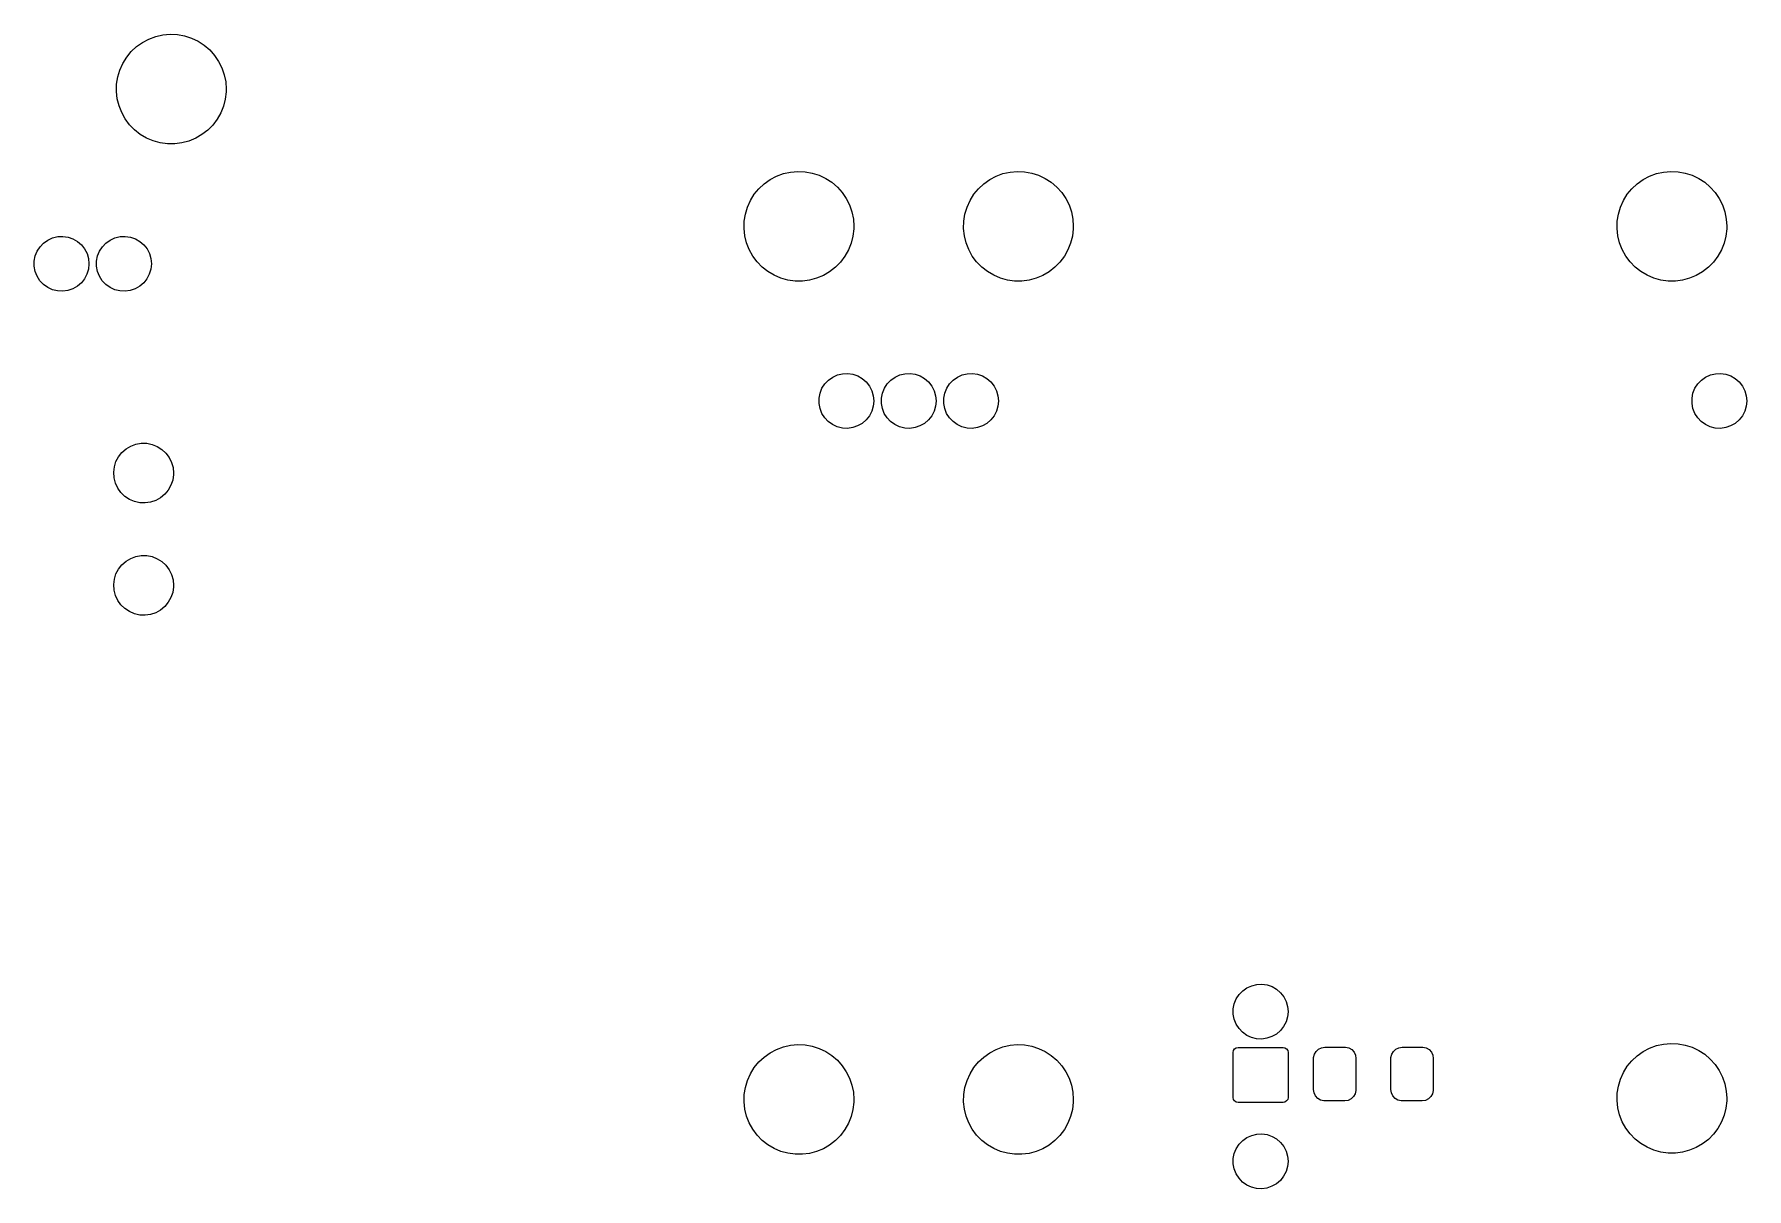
# Model space of a CAD drawing. Extents: x 10 to 584, y -410 to -10.
# Drawn here: x 155.9 to 224.6, y -163.5 to -117.2 of the extents above; entities that cross this region are included whole.
import ezdxf

# ---------------------------------------------------------------- set-up
doc = ezdxf.new("R2010")
doc.units = 0
doc.layers.add('BLACK', color=7, linetype='CONTINUOUS')

msp = doc.modelspace()

# ---------------------------------------------------------------- linework, layer by layer
at = {"layer": 'BLACK', "linetype": 'CONTINUOUS'}
for p, q in [((160.548, -117.417), (160.822, -117.316)), ((160.822, -117.316), (161.107, -117.253)), ((161.107, -117.253), (161.397, -117.227)), ((161.397, -117.227), (161.688, -117.241)), ((161.688, -117.241), (161.975, -117.292)), ((161.975, -117.292), (162.253, -117.381)), ((162.253, -117.381), (162.516, -117.506)), ((159.654, -118.146), (159.839, -117.921)), ((159.839, -117.921), (160.053, -117.722)), ((160.053, -117.722), (160.29, -117.553)), ((160.29, -117.553), (160.548, -117.417)), ((162.516, -117.506), (162.761, -117.665)), ((162.761, -117.665), (162.982, -117.855)), ((162.982, -117.855), (163.177, -118.072)), ((163.177, -118.072), (163.341, -118.314)), ((159.298, -118.939), (159.381, -118.66)), ((159.381, -118.66), (159.501, -118.394)), ((159.501, -118.394), (159.654, -118.146)), ((163.341, -118.314), (163.471, -118.574)), ((163.471, -118.574), (163.566, -118.85)), ((159.245, -119.519), (159.252, -119.227)), ((159.252, -119.227), (159.298, -118.939)), ((163.566, -118.85), (163.624, -119.136)), ((163.624, -119.136), (163.643, -119.427)), ((163.643, -119.427), (163.641, -119.534)), ((159.277, -119.809), (159.245, -119.519)), ((159.346, -120.092), (159.277, -119.809)), ((159.453, -120.364), (159.346, -120.092)), ((163.536, -120.107), (163.427, -120.377)), ((163.607, -119.824), (163.536, -120.107)), ((163.641, -119.534), (163.607, -119.824)), ((159.594, -120.619), (159.453, -120.364)), ((159.768, -120.853), (159.594, -120.619)), ((163.284, -120.631), (163.109, -120.864)), ((163.427, -120.377), (163.284, -120.631)), ((159.971, -121.062), (159.768, -120.853)), ((160.2, -121.242), (159.971, -121.062)), ((160.451, -121.39), (160.2, -121.242)), ((160.72, -121.504), (160.451, -121.39)), ((161.001, -121.582), (160.72, -121.504)), ((162.152, -121.509), (161.871, -121.585)), ((162.421, -121.397), (162.152, -121.509)), ((162.673, -121.251), (162.421, -121.397)), ((162.904, -121.072), (162.673, -121.251)), ((163.109, -120.864), (162.904, -121.072)), ((161.29, -121.621), (161.001, -121.582)), ((161.581, -121.622), (161.29, -121.621)), ((161.871, -121.585), (161.581, -121.622)), ((185.712, -122.913), (185.986, -122.812)), ((185.986, -122.812), (186.271, -122.749)), ((186.271, -122.749), (186.561, -122.723)), ((186.561, -122.723), (186.852, -122.737)), ((186.852, -122.737), (187.139, -122.788)), ((187.139, -122.788), (187.417, -122.877)), ((187.417, -122.877), (187.68, -123.002)), ((194.512, -122.913), (194.786, -122.812)), ((194.786, -122.812), (195.071, -122.749)), ((195.071, -122.749), (195.361, -122.723)), ((195.361, -122.723), (195.652, -122.737)), ((195.652, -122.737), (195.939, -122.788)), ((195.939, -122.788), (196.217, -122.877)), ((196.217, -122.877), (196.48, -123.002)), ((220.712, -122.913), (220.986, -122.812)), ((220.986, -122.812), (221.271, -122.749)), ((221.271, -122.749), (221.561, -122.723)), ((221.561, -122.723), (221.852, -122.737)), ((221.852, -122.737), (222.139, -122.788)), ((222.139, -122.788), (222.417, -122.877)), ((222.417, -122.877), (222.68, -123.002)), ((184.818, -123.642), (185.003, -123.417)), ((185.003, -123.417), (185.217, -123.218)), ((185.217, -123.218), (185.454, -123.049)), ((185.454, -123.049), (185.712, -122.913)), ((187.68, -123.002), (187.925, -123.161)), ((187.925, -123.161), (188.146, -123.351)), ((188.146, -123.351), (188.341, -123.568)), ((188.341, -123.568), (188.505, -123.81)), ((193.618, -123.642), (193.803, -123.417)), ((193.803, -123.417), (194.017, -123.218)), ((194.017, -123.218), (194.254, -123.049)), ((194.254, -123.049), (194.512, -122.913)), ((196.48, -123.002), (196.725, -123.161)), ((196.725, -123.161), (196.946, -123.351)), ((196.946, -123.351), (197.141, -123.568)), ((197.141, -123.568), (197.305, -123.81)), ((219.818, -123.642), (220.003, -123.417)), ((220.003, -123.417), (220.217, -123.218)), ((220.217, -123.218), (220.454, -123.049)), ((220.454, -123.049), (220.712, -122.913)), ((222.68, -123.002), (222.925, -123.161)), ((222.925, -123.161), (223.146, -123.351)), ((223.146, -123.351), (223.341, -123.568)), ((223.341, -123.568), (223.505, -123.81)), ((184.462, -124.435), (184.545, -124.156)), ((184.545, -124.156), (184.665, -123.89)), ((184.665, -123.89), (184.818, -123.642)), ((188.505, -123.81), (188.635, -124.07)), ((188.635, -124.07), (188.73, -124.346)), ((193.262, -124.435), (193.345, -124.156)), ((193.345, -124.156), (193.465, -123.89)), ((193.465, -123.89), (193.618, -123.642)), ((197.305, -123.81), (197.435, -124.07)), ((197.435, -124.07), (197.53, -124.346)), ((219.462, -124.435), (219.545, -124.156)), ((219.545, -124.156), (219.665, -123.89)), ((219.665, -123.89), (219.818, -123.642)), ((223.505, -123.81), (223.635, -124.07)), ((223.635, -124.07), (223.73, -124.346)), ((184.409, -125.015), (184.416, -124.723)), ((184.416, -124.723), (184.462, -124.435)), ((188.73, -124.346), (188.788, -124.632)), ((188.788, -124.632), (188.807, -124.923)), ((188.807, -124.923), (188.805, -125.03)), ((193.209, -125.015), (193.216, -124.723)), ((193.216, -124.723), (193.262, -124.435)), ((197.53, -124.346), (197.588, -124.632)), ((197.588, -124.632), (197.607, -124.923)), ((197.607, -124.923), (197.605, -125.03)), ((219.409, -125.015), (219.416, -124.723)), ((219.416, -124.723), (219.462, -124.435)), ((223.73, -124.346), (223.788, -124.632)), ((223.788, -124.632), (223.807, -124.923)), ((223.807, -124.923), (223.805, -125.03)), ((156.18, -125.745), (156.324, -125.594)), ((156.324, -125.594), (156.495, -125.473)), ((156.495, -125.473), (156.685, -125.387)), ((156.685, -125.387), (156.888, -125.338)), ((156.888, -125.338), (157.097, -125.328)), ((157.097, -125.328), (157.304, -125.358)), ((157.304, -125.358), (157.501, -125.427)), ((157.501, -125.427), (157.682, -125.531)), ((157.682, -125.531), (157.84, -125.668)), ((158.68, -125.745), (158.824, -125.594)), ((158.824, -125.594), (158.995, -125.473)), ((158.995, -125.473), (159.185, -125.387)), ((159.185, -125.387), (159.388, -125.338)), ((159.388, -125.338), (159.597, -125.328)), ((159.597, -125.328), (159.804, -125.358)), ((159.804, -125.358), (160.001, -125.427)), ((160.001, -125.427), (160.182, -125.531)), ((160.182, -125.531), (160.34, -125.668)), ((184.441, -125.305), (184.409, -125.015)), ((184.51, -125.588), (184.441, -125.305)), ((184.617, -125.86), (184.51, -125.588)), ((188.7, -125.603), (188.591, -125.873)), ((188.771, -125.32), (188.7, -125.603)), ((188.805, -125.03), (188.771, -125.32)), ((193.241, -125.305), (193.209, -125.015)), ((193.31, -125.588), (193.241, -125.305)), ((193.417, -125.86), (193.31, -125.588)), ((197.5, -125.603), (197.391, -125.873)), ((197.571, -125.32), (197.5, -125.603)), ((197.605, -125.03), (197.571, -125.32)), ((219.441, -125.305), (219.409, -125.015)), ((219.51, -125.588), (219.441, -125.305)), ((219.617, -125.86), (219.51, -125.588)), ((223.7, -125.603), (223.591, -125.873)), ((223.771, -125.32), (223.7, -125.603)), ((223.805, -125.03), (223.771, -125.32)), ((155.948, -126.319), (155.988, -126.114)), ((155.948, -126.528), (155.948, -126.319)), ((155.988, -126.114), (156.067, -125.921)), ((156.067, -125.921), (156.18, -125.745)), ((157.84, -125.668), (157.969, -125.833)), ((157.969, -125.833), (158.065, -126.018)), ((158.065, -126.018), (158.123, -126.219)), ((158.123, -126.219), (158.143, -126.427)), ((158.448, -126.319), (158.488, -126.114)), ((158.448, -126.528), (158.448, -126.319)), ((158.488, -126.114), (158.567, -125.921)), ((158.567, -125.921), (158.68, -125.745)), ((160.34, -125.668), (160.469, -125.833)), ((160.469, -125.833), (160.565, -126.018)), ((160.565, -126.018), (160.623, -126.219)), ((160.623, -126.219), (160.643, -126.427)), ((184.758, -126.115), (184.617, -125.86)), ((184.932, -126.349), (184.758, -126.115)), ((188.448, -126.127), (188.273, -126.36)), ((188.591, -125.873), (188.448, -126.127)), ((193.558, -126.115), (193.417, -125.86)), ((193.732, -126.349), (193.558, -126.115)), ((197.248, -126.127), (197.073, -126.36)), ((197.391, -125.873), (197.248, -126.127)), ((219.758, -126.115), (219.617, -125.86)), ((219.932, -126.349), (219.758, -126.115)), ((223.448, -126.127), (223.273, -126.36)), ((223.591, -125.873), (223.448, -126.127)), ((155.987, -126.734), (155.948, -126.528)), ((156.064, -126.928), (155.987, -126.734)), ((156.176, -127.104), (156.064, -126.928)), ((158.062, -126.841), (157.966, -127.026)), ((158.122, -126.64), (158.062, -126.841)), ((158.143, -126.433), (158.122, -126.64)), ((158.143, -126.427), (158.143, -126.433)), ((158.487, -126.734), (158.448, -126.528)), ((158.564, -126.928), (158.487, -126.734)), ((158.676, -127.104), (158.564, -126.928)), ((160.562, -126.841), (160.466, -127.026)), ((160.622, -126.64), (160.562, -126.841)), ((160.643, -126.433), (160.622, -126.64)), ((160.643, -126.427), (160.643, -126.433)), ((185.135, -126.558), (184.932, -126.349)), ((185.364, -126.738), (185.135, -126.558)), ((185.615, -126.886), (185.364, -126.738)), ((185.884, -127), (185.615, -126.886)), ((186.165, -127.078), (185.884, -127)), ((187.316, -127.005), (187.035, -127.081)), ((187.585, -126.893), (187.316, -127.005)), ((187.837, -126.747), (187.585, -126.893)), ((188.068, -126.568), (187.837, -126.747)), ((188.273, -126.36), (188.068, -126.568)), ((193.935, -126.558), (193.732, -126.349)), ((194.164, -126.738), (193.935, -126.558)), ((194.415, -126.886), (194.164, -126.738)), ((194.684, -127), (194.415, -126.886)), ((194.965, -127.078), (194.684, -127)), ((196.116, -127.005), (195.835, -127.081)), ((196.385, -126.893), (196.116, -127.005)), ((196.637, -126.747), (196.385, -126.893)), ((196.868, -126.568), (196.637, -126.747)), ((197.073, -126.36), (196.868, -126.568)), ((220.135, -126.558), (219.932, -126.349)), ((220.364, -126.738), (220.135, -126.558)), ((220.615, -126.886), (220.364, -126.738)), ((220.884, -127), (220.615, -126.886)), ((221.165, -127.078), (220.884, -127)), ((222.316, -127.005), (222.035, -127.081)), ((222.585, -126.893), (222.316, -127.005)), ((222.837, -126.747), (222.585, -126.893)), ((223.068, -126.568), (222.837, -126.747)), ((223.273, -126.36), (223.068, -126.568)), ((156.32, -127.256), (156.176, -127.104)), ((156.49, -127.378), (156.32, -127.256)), ((156.68, -127.465), (156.49, -127.378)), ((156.883, -127.515), (156.68, -127.465)), ((157.091, -127.526), (156.883, -127.515)), ((157.298, -127.497), (157.091, -127.526)), ((157.496, -127.429), (157.298, -127.497)), ((157.677, -127.326), (157.496, -127.429)), ((157.836, -127.19), (157.677, -127.326)), ((157.966, -127.026), (157.836, -127.19)), ((158.82, -127.256), (158.676, -127.104)), ((158.99, -127.378), (158.82, -127.256)), ((159.18, -127.465), (158.99, -127.378)), ((159.383, -127.515), (159.18, -127.465)), ((159.591, -127.526), (159.383, -127.515)), ((159.798, -127.497), (159.591, -127.526)), ((159.996, -127.429), (159.798, -127.497)), ((160.177, -127.326), (159.996, -127.429)), ((160.336, -127.19), (160.177, -127.326)), ((160.466, -127.026), (160.336, -127.19)), ((186.454, -127.117), (186.165, -127.078)), ((186.745, -127.118), (186.454, -127.117)), ((187.035, -127.081), (186.745, -127.118)), ((195.254, -127.117), (194.965, -127.078)), ((195.545, -127.118), (195.254, -127.117)), ((195.835, -127.081), (195.545, -127.118)), ((221.454, -127.117), (221.165, -127.078)), ((221.745, -127.118), (221.454, -127.117)), ((222.035, -127.081), (221.745, -127.118)), ((187.644, -131.241), (187.788, -131.09)), ((187.788, -131.09), (187.959, -130.969)), ((187.959, -130.969), (188.149, -130.883)), ((188.149, -130.883), (188.352, -130.834)), ((188.352, -130.834), (188.561, -130.824)), ((188.561, -130.824), (188.768, -130.854)), ((188.768, -130.854), (188.965, -130.923)), ((188.965, -130.923), (189.146, -131.027)), ((189.146, -131.027), (189.304, -131.164)), ((190.144, -131.241), (190.288, -131.09)), ((190.288, -131.09), (190.459, -130.969)), ((190.459, -130.969), (190.649, -130.883)), ((190.649, -130.883), (190.852, -130.834)), ((190.852, -130.834), (191.061, -130.824)), ((191.061, -130.824), (191.268, -130.854)), ((191.268, -130.854), (191.465, -130.923)), ((191.465, -130.923), (191.646, -131.027)), ((191.646, -131.027), (191.804, -131.164)), ((192.644, -131.241), (192.788, -131.09)), ((192.788, -131.09), (192.959, -130.969)), ((192.959, -130.969), (193.149, -130.883)), ((193.149, -130.883), (193.352, -130.834)), ((193.352, -130.834), (193.561, -130.824)), ((193.561, -130.824), (193.768, -130.854)), ((193.768, -130.854), (193.965, -130.923)), ((193.965, -130.923), (194.146, -131.027)), ((194.146, -131.027), (194.304, -131.164)), ((222.644, -131.241), (222.788, -131.09)), ((222.788, -131.09), (222.959, -130.969)), ((222.959, -130.969), (223.149, -130.883)), ((223.149, -130.883), (223.352, -130.834)), ((223.352, -130.834), (223.561, -130.824)), ((223.561, -130.824), (223.768, -130.854)), ((223.768, -130.854), (223.965, -130.923)), ((223.965, -130.923), (224.146, -131.027)), ((224.146, -131.027), (224.304, -131.164)), ((187.412, -131.815), (187.452, -131.61)), ((187.412, -132.024), (187.412, -131.815)), ((187.452, -131.61), (187.531, -131.417)), ((187.531, -131.417), (187.644, -131.241)), ((189.304, -131.164), (189.433, -131.329)), ((189.433, -131.329), (189.529, -131.514)), ((189.529, -131.514), (189.587, -131.715)), ((189.587, -131.715), (189.607, -131.923)), ((189.912, -131.815), (189.952, -131.61)), ((189.912, -132.024), (189.912, -131.815)), ((189.952, -131.61), (190.031, -131.417)), ((190.031, -131.417), (190.144, -131.241)), ((191.804, -131.164), (191.933, -131.329)), ((191.933, -131.329), (192.029, -131.514)), ((192.029, -131.514), (192.087, -131.715)), ((192.087, -131.715), (192.107, -131.923)), ((192.412, -131.815), (192.452, -131.61)), ((192.412, -132.024), (192.412, -131.815)), ((192.452, -131.61), (192.531, -131.417)), ((192.531, -131.417), (192.644, -131.241)), ((194.304, -131.164), (194.433, -131.329)), ((194.433, -131.329), (194.529, -131.514)), ((194.529, -131.514), (194.587, -131.715)), ((194.587, -131.715), (194.607, -131.923)), ((222.412, -131.815), (222.452, -131.61)), ((222.412, -132.024), (222.412, -131.815)), ((222.452, -131.61), (222.531, -131.417)), ((222.531, -131.417), (222.644, -131.241)), ((224.304, -131.164), (224.433, -131.329)), ((224.433, -131.329), (224.529, -131.514)), ((224.529, -131.514), (224.587, -131.715)), ((224.587, -131.715), (224.607, -131.923)), ((187.451, -132.23), (187.412, -132.024)), ((187.528, -132.424), (187.451, -132.23)), ((187.64, -132.6), (187.528, -132.424)), ((189.526, -132.337), (189.43, -132.522)), ((189.586, -132.136), (189.526, -132.337)), ((189.607, -131.929), (189.586, -132.136)), ((189.607, -131.923), (189.607, -131.929)), ((189.951, -132.23), (189.912, -132.024)), ((190.028, -132.424), (189.951, -132.23)), ((190.14, -132.6), (190.028, -132.424)), ((192.026, -132.337), (191.93, -132.522)), ((192.086, -132.136), (192.026, -132.337)), ((192.107, -131.929), (192.086, -132.136)), ((192.107, -131.923), (192.107, -131.929)), ((192.451, -132.23), (192.412, -132.024)), ((192.528, -132.424), (192.451, -132.23)), ((192.64, -132.6), (192.528, -132.424)), ((194.526, -132.337), (194.43, -132.522)), ((194.586, -132.136), (194.526, -132.337)), ((194.607, -131.929), (194.586, -132.136)), ((194.607, -131.923), (194.607, -131.929)), ((222.451, -132.23), (222.412, -132.024)), ((222.528, -132.424), (222.451, -132.23)), ((222.64, -132.6), (222.528, -132.424)), ((224.526, -132.337), (224.43, -132.522)), ((224.586, -132.136), (224.526, -132.337)), ((224.607, -131.929), (224.586, -132.136)), ((224.607, -131.923), (224.607, -131.929)), ((187.784, -132.752), (187.64, -132.6)), ((187.954, -132.874), (187.784, -132.752)), ((188.144, -132.961), (187.954, -132.874)), ((188.347, -133.011), (188.144, -132.961)), ((188.555, -133.022), (188.347, -133.011)), ((188.762, -132.993), (188.555, -133.022)), ((188.96, -132.925), (188.762, -132.993)), ((189.141, -132.822), (188.96, -132.925)), ((189.3, -132.686), (189.141, -132.822)), ((189.43, -132.522), (189.3, -132.686)), ((190.284, -132.752), (190.14, -132.6)), ((190.454, -132.874), (190.284, -132.752)), ((190.644, -132.961), (190.454, -132.874)), ((190.847, -133.011), (190.644, -132.961)), ((191.055, -133.022), (190.847, -133.011)), ((191.262, -132.993), (191.055, -133.022)), ((191.46, -132.925), (191.262, -132.993)), ((191.641, -132.822), (191.46, -132.925)), ((191.8, -132.686), (191.641, -132.822)), ((191.93, -132.522), (191.8, -132.686)), ((192.784, -132.752), (192.64, -132.6)), ((192.954, -132.874), (192.784, -132.752)), ((193.144, -132.961), (192.954, -132.874)), ((193.347, -133.011), (193.144, -132.961)), ((193.555, -133.022), (193.347, -133.011)), ((193.762, -132.993), (193.555, -133.022)), ((193.96, -132.925), (193.762, -132.993)), ((194.141, -132.822), (193.96, -132.925)), ((194.3, -132.686), (194.141, -132.822)), ((194.43, -132.522), (194.3, -132.686)), ((222.784, -132.752), (222.64, -132.6)), ((222.954, -132.874), (222.784, -132.752)), ((223.144, -132.961), (222.954, -132.874)), ((223.347, -133.011), (223.144, -132.961)), ((223.555, -133.022), (223.347, -133.011)), ((223.762, -132.993), (223.555, -133.022)), ((223.96, -132.925), (223.762, -132.993)), ((224.141, -132.822), (223.96, -132.925)), ((224.3, -132.686), (224.141, -132.822)), ((224.43, -132.522), (224.3, -132.686)), ((159.463, -133.989), (159.628, -133.844)), ((159.628, -133.844), (159.817, -133.732)), ((159.817, -133.732), (160.023, -133.656)), ((160.023, -133.656), (160.239, -133.618)), ((160.239, -133.618), (160.459, -133.621)), ((160.459, -133.621), (160.674, -133.664)), ((160.674, -133.664), (160.878, -133.746)), ((160.878, -133.746), (161.064, -133.863)), ((161.064, -133.863), (161.225, -134.012)), ((159.134, -134.783), (159.159, -134.565)), ((159.159, -134.565), (159.225, -134.356)), ((159.225, -134.356), (159.327, -134.161)), ((159.327, -134.161), (159.463, -133.989)), ((161.225, -134.012), (161.356, -134.188)), ((161.356, -134.188), (161.453, -134.385)), ((161.453, -134.385), (161.513, -134.596)), ((159.148, -135.003), (159.134, -134.783)), ((159.202, -135.215), (159.148, -135.003)), ((159.294, -135.415), (159.202, -135.215)), ((161.5, -135.095), (161.429, -135.303)), ((161.532, -134.878), (161.5, -135.095)), ((161.513, -134.596), (161.533, -134.815)), ((161.533, -134.815), (161.532, -134.878)), ((159.421, -135.594), (159.294, -135.415)), ((159.578, -135.747), (159.421, -135.594)), ((159.761, -135.869), (159.578, -135.747)), ((159.962, -135.956), (159.761, -135.869)), ((160.821, -135.911), (160.613, -135.982)), ((161.013, -135.804), (160.821, -135.911)), ((161.182, -135.663), (161.013, -135.804)), ((161.322, -135.494), (161.182, -135.663)), ((161.429, -135.303), (161.322, -135.494)), ((160.177, -136.005), (159.962, -135.956)), ((160.396, -136.013), (160.177, -136.005)), ((160.613, -135.982), (160.396, -136.013)), ((159.225, -138.856), (159.327, -138.661)), ((159.327, -138.661), (159.463, -138.489)), ((159.463, -138.489), (159.628, -138.344)), ((159.628, -138.344), (159.817, -138.232)), ((159.817, -138.232), (160.023, -138.156)), ((160.023, -138.156), (160.239, -138.118)), ((160.239, -138.118), (160.459, -138.121)), ((160.459, -138.121), (160.674, -138.164)), ((160.674, -138.164), (160.878, -138.246)), ((160.878, -138.246), (161.064, -138.363)), ((161.064, -138.363), (161.225, -138.512)), ((161.225, -138.512), (161.356, -138.688)), ((161.356, -138.688), (161.453, -138.885)), ((159.134, -139.283), (159.159, -139.065)), ((159.148, -139.503), (159.134, -139.283)), ((159.159, -139.065), (159.225, -138.856)), ((161.453, -138.885), (161.513, -139.096)), ((161.513, -139.096), (161.533, -139.315)), ((161.533, -139.315), (161.532, -139.378)), ((159.202, -139.715), (159.148, -139.503)), ((159.294, -139.915), (159.202, -139.715)), ((159.421, -140.094), (159.294, -139.915)), ((161.322, -139.994), (161.182, -140.163)), ((161.429, -139.803), (161.322, -139.994)), ((161.5, -139.595), (161.429, -139.803)), ((161.532, -139.378), (161.5, -139.595)), ((159.578, -140.247), (159.421, -140.094)), ((159.761, -140.369), (159.578, -140.247)), ((159.962, -140.456), (159.761, -140.369)), ((160.177, -140.505), (159.962, -140.456)), ((160.396, -140.513), (160.177, -140.505)), ((160.613, -140.482), (160.396, -140.513)), ((160.821, -140.411), (160.613, -140.482)), ((161.013, -140.304), (160.821, -140.411)), ((161.182, -140.163), (161.013, -140.304)), ((204.141, -155.893), (204.254, -155.717)), ((204.254, -155.717), (204.398, -155.566)), ((204.398, -155.566), (204.569, -155.445)), ((204.569, -155.445), (204.759, -155.359)), ((204.759, -155.359), (204.962, -155.31)), ((204.962, -155.31), (205.171, -155.3)), ((205.171, -155.3), (205.378, -155.33)), ((205.378, -155.33), (205.575, -155.399)), ((205.575, -155.399), (205.756, -155.503)), ((205.756, -155.503), (205.914, -155.64)), ((205.914, -155.64), (206.043, -155.805)), ((206.043, -155.805), (206.139, -155.99)), ((204.022, -156.291), (204.062, -156.086)), ((204.022, -156.5), (204.022, -156.291)), ((204.061, -156.706), (204.022, -156.5)), ((204.062, -156.086), (204.141, -155.893)), ((206.139, -155.99), (206.197, -156.191)), ((206.217, -156.405), (206.196, -156.612)), ((206.197, -156.191), (206.217, -156.399)), ((206.217, -156.399), (206.217, -156.405)), ((204.138, -156.9), (204.061, -156.706)), ((204.25, -157.076), (204.138, -156.9)), ((204.394, -157.228), (204.25, -157.076)), ((204.564, -157.35), (204.394, -157.228)), ((205.91, -157.162), (205.751, -157.298)), ((206.04, -156.998), (205.91, -157.162)), ((206.136, -156.813), (206.04, -156.998)), ((206.196, -156.612), (206.136, -156.813)), ((185.454, -158.049), (185.712, -157.913)), ((185.712, -157.913), (185.986, -157.812)), ((185.986, -157.812), (186.271, -157.749)), ((186.271, -157.749), (186.561, -157.723)), ((186.561, -157.723), (186.852, -157.737)), ((186.852, -157.737), (187.139, -157.788)), ((187.139, -157.788), (187.417, -157.877)), ((187.417, -157.877), (187.68, -158.002)), ((194.254, -158.049), (194.512, -157.913)), ((194.512, -157.913), (194.786, -157.812)), ((194.786, -157.812), (195.071, -157.749)), ((195.071, -157.749), (195.361, -157.723)), ((195.361, -157.723), (195.652, -157.737)), ((195.652, -157.737), (195.939, -157.788)), ((195.939, -157.788), (196.217, -157.877)), ((196.217, -157.877), (196.48, -158.002)), ((204.032, -157.962), (204.076, -157.897)), ((204.076, -157.897), (204.141, -157.854)), ((204.141, -157.854), (204.217, -157.839)), ((204.217, -157.839), (206.017, -157.839)), ((204.754, -157.437), (204.564, -157.35)), ((204.957, -157.487), (204.754, -157.437)), ((205.165, -157.498), (204.957, -157.487)), ((205.372, -157.469), (205.165, -157.498)), ((205.57, -157.401), (205.372, -157.469)), ((205.751, -157.298), (205.57, -157.401)), ((206.017, -157.839), (206.094, -157.854)), ((206.094, -157.854), (206.159, -157.897)), ((206.159, -157.897), (206.202, -157.962)), ((207.339, -157.994), (207.437, -157.903)), ((207.437, -157.903), (207.558, -157.845)), ((207.558, -157.845), (207.69, -157.825)), ((207.69, -157.825), (208.49, -157.825)), ((208.49, -157.825), (208.525, -157.826)), ((208.525, -157.826), (208.656, -157.857)), ((208.656, -157.857), (208.771, -157.924)), ((210.439, -157.994), (210.537, -157.903)), ((210.537, -157.903), (210.658, -157.845)), ((210.658, -157.845), (210.79, -157.825)), ((210.79, -157.825), (211.59, -157.825)), ((211.59, -157.825), (211.625, -157.826)), ((211.625, -157.826), (211.756, -157.857)), ((211.756, -157.857), (211.871, -157.924)), ((220.454, -157.999), (220.712, -157.863)), ((220.712, -157.863), (220.986, -157.762)), ((220.986, -157.762), (221.271, -157.699)), ((221.271, -157.699), (221.561, -157.673)), ((221.561, -157.673), (221.852, -157.687)), ((221.852, -157.687), (222.139, -157.738)), ((222.139, -157.738), (222.417, -157.827)), ((222.417, -157.827), (222.68, -157.952)), ((184.818, -158.642), (185.003, -158.417)), ((185.003, -158.417), (185.217, -158.218)), ((185.217, -158.218), (185.454, -158.049)), ((187.68, -158.002), (187.925, -158.161)), ((187.925, -158.161), (188.146, -158.351)), ((188.146, -158.351), (188.341, -158.568)), ((188.341, -158.568), (188.505, -158.81)), ((193.618, -158.642), (193.803, -158.417)), ((193.803, -158.417), (194.017, -158.218)), ((194.017, -158.218), (194.254, -158.049)), ((196.48, -158.002), (196.725, -158.161)), ((196.725, -158.161), (196.946, -158.351)), ((196.946, -158.351), (197.141, -158.568)), ((197.141, -158.568), (197.305, -158.81)), ((204.017, -158.039), (204.032, -157.962)), ((204.017, -159.839), (204.017, -158.039)), ((206.202, -157.962), (206.217, -158.039)), ((206.217, -158.039), (206.217, -159.839)), ((207.24, -158.275), (207.241, -158.24)), ((207.24, -159.525), (207.24, -158.275)), ((207.241, -158.24), (207.272, -158.109)), ((207.272, -158.109), (207.339, -157.994)), ((208.771, -157.924), (208.862, -158.022)), ((208.862, -158.022), (208.92, -158.143)), ((208.92, -158.143), (208.94, -158.275)), ((208.94, -158.275), (208.94, -159.525)), ((210.34, -158.275), (210.341, -158.24)), ((210.34, -159.525), (210.34, -158.275)), ((210.341, -158.24), (210.372, -158.109)), ((210.372, -158.109), (210.439, -157.994)), ((211.871, -157.924), (211.962, -158.022)), ((211.962, -158.022), (212.02, -158.143)), ((212.02, -158.143), (212.04, -158.275)), ((212.04, -158.275), (212.04, -159.525)), ((219.665, -158.84), (219.818, -158.592)), ((219.818, -158.592), (220.003, -158.367)), ((220.003, -158.367), (220.217, -158.168)), ((220.217, -158.168), (220.454, -157.999)), ((222.68, -157.952), (222.925, -158.111)), ((222.925, -158.111), (223.146, -158.301)), ((223.146, -158.301), (223.341, -158.518)), ((223.341, -158.518), (223.505, -158.76)), ((184.462, -159.435), (184.545, -159.156)), ((184.545, -159.156), (184.665, -158.89)), ((184.665, -158.89), (184.818, -158.642)), ((188.505, -158.81), (188.635, -159.07)), ((188.635, -159.07), (188.73, -159.346)), ((193.262, -159.435), (193.345, -159.156)), ((193.345, -159.156), (193.465, -158.89)), ((193.465, -158.89), (193.618, -158.642)), ((197.305, -158.81), (197.435, -159.07)), ((197.435, -159.07), (197.53, -159.346)), ((219.462, -159.385), (219.545, -159.106)), ((219.545, -159.106), (219.665, -158.84)), ((223.505, -158.76), (223.635, -159.02)), ((223.635, -159.02), (223.73, -159.296)), ((184.409, -160.015), (184.416, -159.723)), ((184.416, -159.723), (184.462, -159.435)), ((188.73, -159.346), (188.788, -159.632)), ((188.788, -159.632), (188.807, -159.923)), ((188.807, -159.923), (188.805, -160.03)), ((193.209, -160.015), (193.216, -159.723)), ((193.216, -159.723), (193.262, -159.435)), ((197.53, -159.346), (197.588, -159.632)), ((197.588, -159.632), (197.607, -159.923)), ((197.607, -159.923), (197.605, -160.03)), ((204.032, -159.915), (204.017, -159.839)), ((204.076, -159.98), (204.032, -159.915)), ((206.202, -159.915), (206.159, -159.98)), ((206.217, -159.839), (206.202, -159.915)), ((207.26, -159.657), (207.24, -159.525)), ((207.318, -159.778), (207.26, -159.657)), ((207.409, -159.876), (207.318, -159.778)), ((207.524, -159.943), (207.409, -159.876)), ((207.655, -159.974), (207.524, -159.943)), ((207.69, -159.975), (207.655, -159.974)), ((208.49, -159.975), (207.69, -159.975)), ((208.622, -159.955), (208.49, -159.975)), ((208.743, -159.897), (208.622, -159.955)), ((208.841, -159.806), (208.743, -159.897)), ((208.908, -159.691), (208.841, -159.806)), ((208.939, -159.56), (208.908, -159.691)), ((208.94, -159.525), (208.939, -159.56)), ((210.36, -159.657), (210.34, -159.525)), ((210.418, -159.778), (210.36, -159.657)), ((210.509, -159.876), (210.418, -159.778)), ((210.624, -159.943), (210.509, -159.876)), ((210.755, -159.974), (210.624, -159.943)), ((210.79, -159.975), (210.755, -159.974)), ((211.59, -159.975), (210.79, -159.975)), ((211.722, -159.955), (211.59, -159.975)), ((211.843, -159.897), (211.722, -159.955)), ((211.941, -159.806), (211.843, -159.897)), ((212.008, -159.691), (211.941, -159.806)), ((212.039, -159.56), (212.008, -159.691)), ((212.04, -159.525), (212.039, -159.56)), ((219.409, -159.965), (219.416, -159.673)), ((219.441, -160.255), (219.409, -159.965)), ((219.416, -159.673), (219.462, -159.385)), ((223.73, -159.296), (223.788, -159.582)), ((223.788, -159.582), (223.807, -159.873)), ((223.807, -159.873), (223.805, -159.98)), ((184.441, -160.305), (184.409, -160.015)), ((184.51, -160.588), (184.441, -160.305)), ((184.617, -160.86), (184.51, -160.588)), ((188.7, -160.603), (188.591, -160.873)), ((188.771, -160.32), (188.7, -160.603)), ((188.805, -160.03), (188.771, -160.32)), ((193.241, -160.305), (193.209, -160.015)), ((193.31, -160.588), (193.241, -160.305)), ((193.417, -160.86), (193.31, -160.588)), ((197.5, -160.603), (197.391, -160.873)), ((197.571, -160.32), (197.5, -160.603)), ((197.605, -160.03), (197.571, -160.32)), ((204.141, -160.024), (204.076, -159.98)), ((204.217, -160.039), (204.141, -160.024)), ((206.017, -160.039), (204.217, -160.039)), ((206.094, -160.024), (206.017, -160.039)), ((206.159, -159.98), (206.094, -160.024)), ((219.51, -160.538), (219.441, -160.255)), ((219.617, -160.81), (219.51, -160.538)), ((223.7, -160.553), (223.591, -160.823)), ((223.771, -160.27), (223.7, -160.553)), ((223.805, -159.98), (223.771, -160.27)), ((184.758, -161.115), (184.617, -160.86)), ((184.932, -161.349), (184.758, -161.115)), ((188.448, -161.127), (188.273, -161.36)), ((188.591, -160.873), (188.448, -161.127)), ((193.558, -161.115), (193.417, -160.86)), ((193.732, -161.349), (193.558, -161.115)), ((197.248, -161.127), (197.073, -161.36)), ((197.391, -160.873), (197.248, -161.127)), ((204.759, -161.359), (204.962, -161.31)), ((204.962, -161.31), (205.171, -161.3)), ((205.171, -161.3), (205.378, -161.33)), ((205.378, -161.33), (205.575, -161.399)), ((219.758, -161.065), (219.617, -160.81)), ((219.932, -161.299), (219.758, -161.065)), ((220.135, -161.508), (219.932, -161.299)), ((223.273, -161.31), (223.068, -161.518)), ((223.448, -161.077), (223.273, -161.31)), ((223.591, -160.823), (223.448, -161.077)), ((185.135, -161.558), (184.932, -161.349)), ((185.364, -161.738), (185.135, -161.558)), ((185.615, -161.886), (185.364, -161.738)), ((185.884, -162), (185.615, -161.886)), ((186.165, -162.078), (185.884, -162)), ((187.316, -162.005), (187.035, -162.081)), ((187.585, -161.893), (187.316, -162.005)), ((187.837, -161.747), (187.585, -161.893)), ((188.068, -161.568), (187.837, -161.747)), ((188.273, -161.36), (188.068, -161.568)), ((193.935, -161.558), (193.732, -161.349)), ((194.164, -161.738), (193.935, -161.558)), ((194.415, -161.886), (194.164, -161.738)), ((194.684, -162), (194.415, -161.886)), ((194.965, -162.078), (194.684, -162)), ((196.116, -162.005), (195.835, -162.081)), ((196.385, -161.893), (196.116, -162.005)), ((196.637, -161.747), (196.385, -161.893)), ((196.868, -161.568), (196.637, -161.747)), ((197.073, -161.36), (196.868, -161.568)), ((204.062, -162.086), (204.141, -161.893)), ((204.141, -161.893), (204.254, -161.717)), ((204.254, -161.717), (204.398, -161.566)), ((204.398, -161.566), (204.569, -161.445)), ((204.569, -161.445), (204.759, -161.359)), ((205.575, -161.399), (205.756, -161.503)), ((205.756, -161.503), (205.914, -161.64)), ((205.914, -161.64), (206.043, -161.805)), ((206.043, -161.805), (206.139, -161.99)), ((206.139, -161.99), (206.197, -162.191)), ((220.364, -161.688), (220.135, -161.508)), ((220.615, -161.836), (220.364, -161.688)), ((220.884, -161.95), (220.615, -161.836)), ((221.165, -162.028), (220.884, -161.95)), ((221.454, -162.067), (221.165, -162.028)), ((222.035, -162.031), (221.745, -162.068)), ((222.316, -161.955), (222.035, -162.031)), ((222.585, -161.843), (222.316, -161.955)), ((222.837, -161.697), (222.585, -161.843)), ((223.068, -161.518), (222.837, -161.697)), ((186.454, -162.117), (186.165, -162.078)), ((186.745, -162.118), (186.454, -162.117)), ((187.035, -162.081), (186.745, -162.118)), ((195.254, -162.117), (194.965, -162.078)), ((195.545, -162.118), (195.254, -162.117)), ((195.835, -162.081), (195.545, -162.118)), ((204.022, -162.291), (204.062, -162.086)), ((204.022, -162.5), (204.022, -162.291)), ((204.061, -162.706), (204.022, -162.5)), ((204.138, -162.9), (204.061, -162.706)), ((206.196, -162.612), (206.136, -162.813)), ((206.217, -162.405), (206.196, -162.612)), ((206.197, -162.191), (206.217, -162.399)), ((206.217, -162.399), (206.217, -162.405)), ((221.745, -162.068), (221.454, -162.067)), ((204.25, -163.076), (204.138, -162.9)), ((204.394, -163.228), (204.25, -163.076)), ((204.564, -163.35), (204.394, -163.228)), ((204.754, -163.437), (204.564, -163.35)), ((205.57, -163.401), (205.372, -163.469)), ((205.751, -163.298), (205.57, -163.401)), ((205.91, -163.162), (205.751, -163.298)), ((206.04, -162.998), (205.91, -163.162)), ((206.136, -162.813), (206.04, -162.998)), ((204.957, -163.487), (204.754, -163.437)), ((205.165, -163.498), (204.957, -163.487)), ((205.372, -163.469), (205.165, -163.498))]:
    msp.add_line(p, q, dxfattribs=at)

doc.saveas('drawing.dxf')
